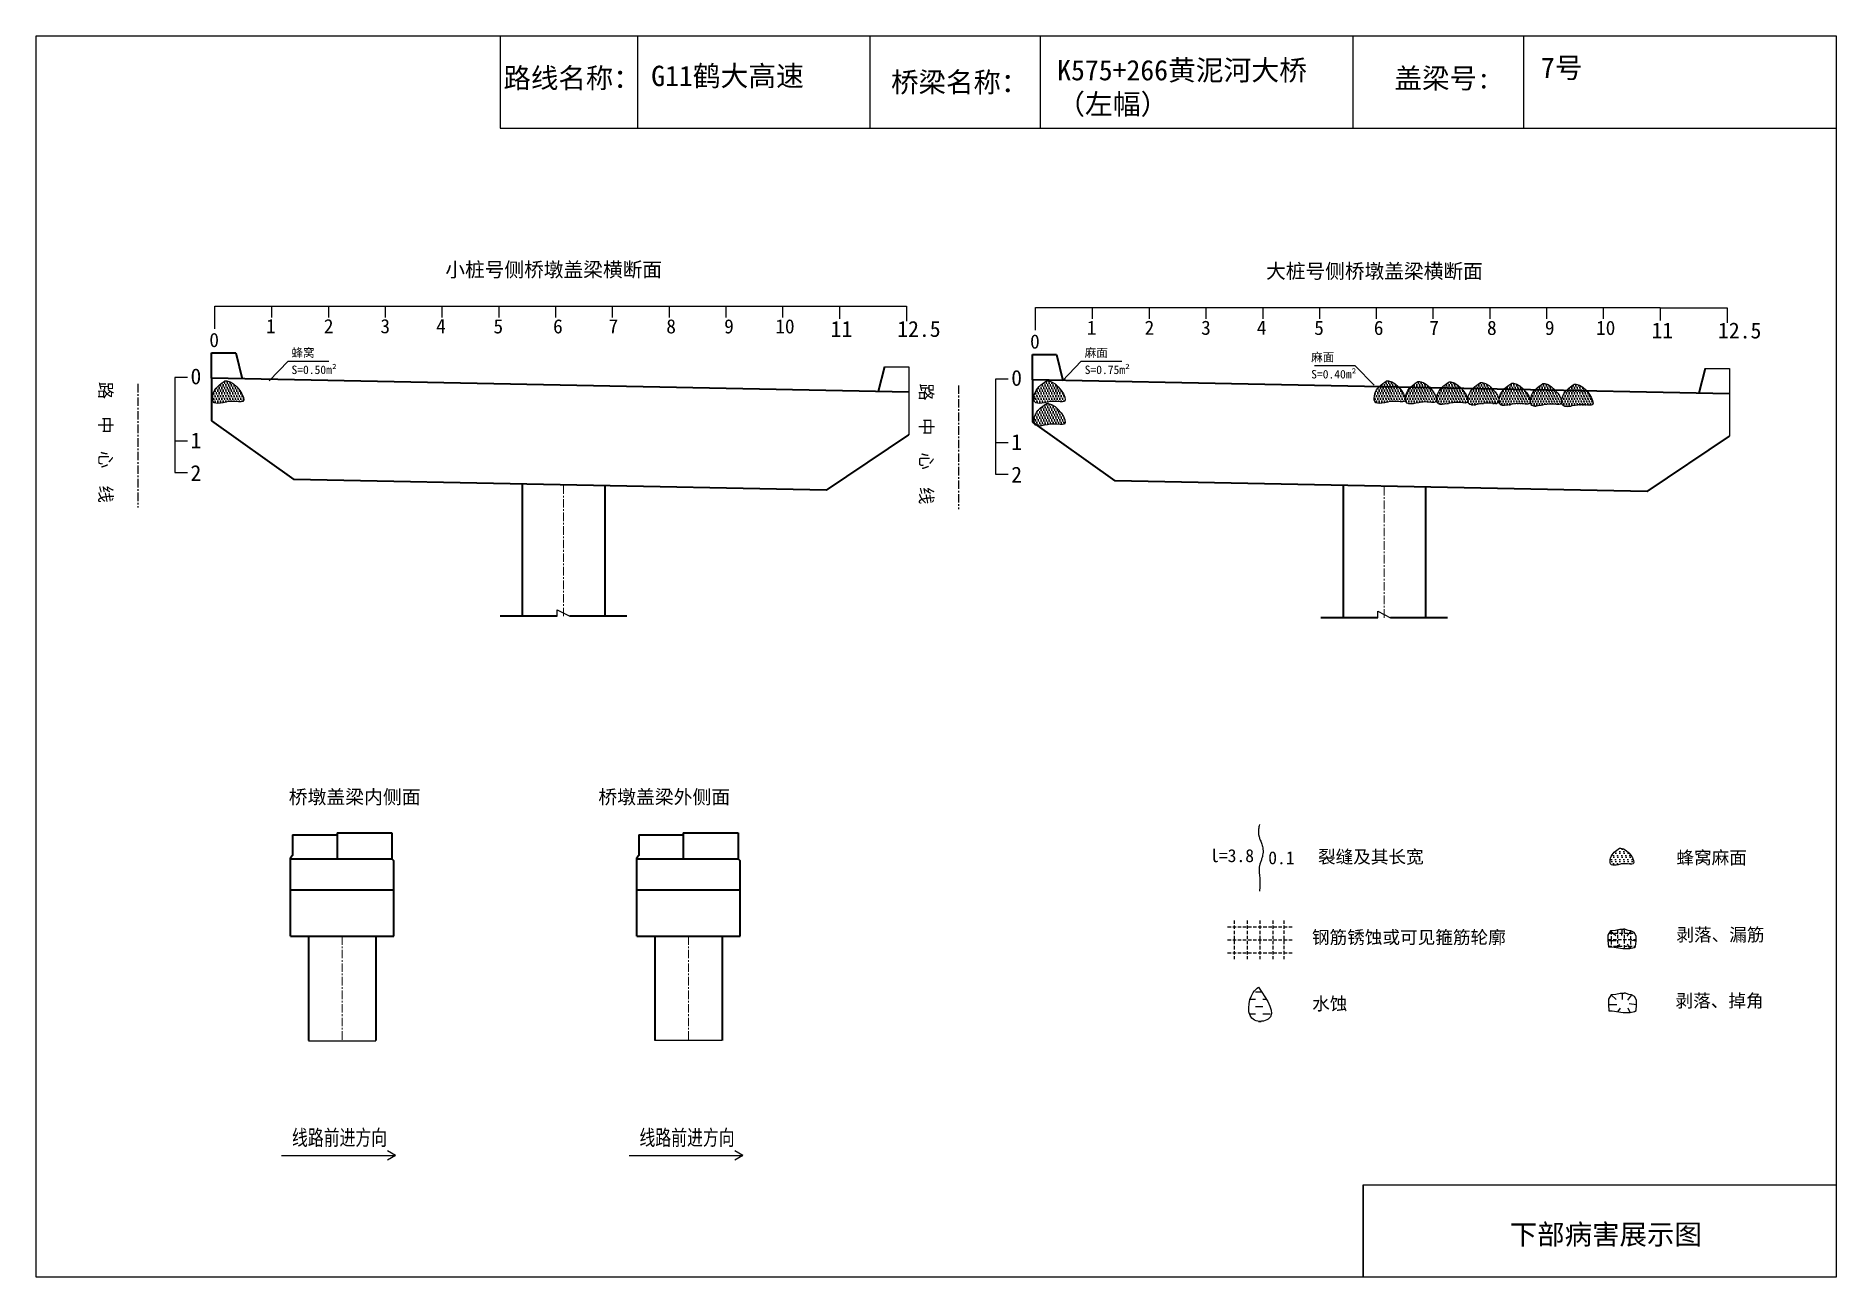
# Model space of a CAD drawing. Header units: millimetres. Extents: x 0 to 530, y 0 to 366.
import ezdxf
from ezdxf.enums import TextEntityAlignment as Align

# ---------------------------------------------------------------- set-up
doc = ezdxf.new("R2010")
doc.units = ezdxf.units.MM
for name, pattern in [('CENTER', [2, 1.25, -0.25, 0.25, -0.25]), ('DASHED', [0.75, 0.5, -0.25]), ('EBG_CENTER', [1.1, 0.8, -0.15, 0, -0.15])]:
    doc.linetypes.add(name, pattern=pattern)
doc.layers.add('Center', color=3, linetype='EBG_CENTER', lineweight=18)
doc.layers.add('中粗实线', color=4, linetype='Continuous', lineweight=35)
for name, color, linetype in [('加固措施', 7, 'Continuous'), ('图层1', 7, 'Continuous'), ('文字', 1, 'Continuous'), ('病害', 5, 'Continuous')]:
    doc.layers.add(name, color=color, linetype=linetype)
doc.styles.add('HAN', font='', dxfattribs={"width": 0.75})
doc.styles.get("Standard").update_dxf_attribs({"font": 'simsun.ttc', "height": 4.25})
doc.styles.add('汉字', font='')
doc.styles.get('HAN').set_extended_font_data('SimSun')
doc.styles.get('汉字').set_extended_font_data('SimSun')
pattern_1 = [(0, (-3019.80915, -229.5924), (0.396875, 0.79375), [0, -0.79375])]
pattern_2 = [(0, (-5094.3226, -525.2974), (0.396875, 0.79375), [0, -0.79375])]

# ---------------------------------------------------------------- blocks, each defined once
blk = doc.blocks.new('88888')
for p, q in [((1245.415, -3599.279), (1245.261, -3599.19)), ((1243.215, -3599.279), (1245.415, -3599.279)), ((1245.415, -3599.279), (1245.261, -3599.367))]:
    blk.add_line(p, q)
at = {"layer": '文字', "color": 0, "style": 'HAN', "width": 0.75}
blk.add_text('线路前进方向', height=0.3, dxfattribs=at).set_placement((1244.335, -3599.082), align=Align.CENTER)
blk = doc.blocks.new('adfsd')
at = {"lineweight": -2, "ltscale": 0.5}
for p, q in [((1140.897, -3083.694), (1140.936, -3083.729)), ((1140.983, -3083.682), (1140.981, -3083.729)), ((1141.053, -3083.694), (1141.022, -3083.735)), ((1140.876, -3083.768), (1140.94, -3083.769)), ((1140.948, -3083.824), (1140.969, -3083.796)), ((1141.045, -3083.83), (1141.028, -3083.796)), ((1141.094, -3083.772), (1141.036, -3083.763))]:
    blk.add_line(p, q, dxfattribs=at)
blk.add_lwpolyline([(1141, -3083.682), (1140.967, -3083.682), (1140.934, -3083.69), (1140.897, -3083.694), (1140.876, -3083.727), (1140.876, -3083.768), (1140.88, -3083.818), (1140.905, -3083.818), (1140.991, -3083.83), (1141.045, -3083.83), (1141.078, -3083.822), (1141.09, -3083.814), (1141.094, -3083.772), (1141.094, -3083.735), (1141.078, -3083.707), (1141.053, -3083.694), (1141.033, -3083.69), (1141, -3083.678)], dxfattribs=at)

msp = doc.modelspace()

# ---------------------------------------------------------------- hatches: boundary and pattern name
at = {"layer": '加固措施', "lineweight": -2}
h = msp.add_hatch(dxfattribs=at)
h.set_pattern_fill('DOTS')
h.set_pattern_definition(pattern_1)
edge = h.paths.add_edge_path()
edge.add_spline(control_points=[(55.66, 263.99), (54.17, 262.97), (52.06, 261.52), (51.82, 256.14), (56.82, 258.61), (63.61, 256.68), (58.55, 264.11), (55.83, 264), (55.66, 263.99)], knot_values=[0, 0, 0, 0, 5.205471, 7.397577, 12.944796, 16.169923, 23.88441, 24.400432, 24.400432, 24.400432, 24.400432], degree=3, periodic=0)
h = msp.add_hatch(dxfattribs=at)
h.set_pattern_fill('DOTS')
h.set_pattern_definition(pattern_1)
edge = h.paths.add_edge_path()
edge.add_spline(control_points=[(55.66, 263.99), (54.17, 262.97), (52.06, 261.52), (51.82, 256.14), (56.82, 258.61), (63.61, 256.68), (58.55, 264.11), (55.83, 264), (55.66, 263.99)], knot_values=[0, 0, 0, 0, 5.205471, 7.397577, 12.944796, 16.169923, 23.88441, 24.400432, 24.400432, 24.400432, 24.400432], degree=3, periodic=0)
h = msp.add_hatch(dxfattribs=at)
h.set_pattern_fill('DOTS')
h.set_pattern_definition(pattern_1)
edge = h.paths.add_edge_path()
edge.add_spline(control_points=[(297.66, 263.99), (296.17, 262.97), (294.06, 261.52), (293.82, 256.14), (298.82, 258.61), (305.61, 256.68), (300.55, 264.11), (297.83, 264), (297.66, 263.99)], knot_values=[0, 0, 0, 0, 5.205471, 7.397577, 12.944796, 16.169923, 23.88441, 24.400432, 24.400432, 24.400432, 24.400432], degree=3, periodic=0)
h = msp.add_hatch(dxfattribs=at)
h.set_pattern_fill('DOTS')
h.set_pattern_definition(pattern_1)
edge = h.paths.add_edge_path()
edge.add_spline(control_points=[(297.66, 263.99), (296.17, 262.97), (294.06, 261.52), (293.82, 256.14), (298.82, 258.61), (305.61, 256.68), (300.55, 264.11), (297.83, 264), (297.66, 263.99)], knot_values=[0, 0, 0, 0, 5.205471, 7.397577, 12.944796, 16.169923, 23.88441, 24.400432, 24.400432, 24.400432, 24.400432], degree=3, periodic=0)
h = msp.add_hatch(dxfattribs=at)
h.set_pattern_fill('DOTS')
h.set_pattern_definition(pattern_1)
edge = h.paths.add_edge_path()
edge.add_spline(control_points=[(397.86, 263.99), (396.37, 262.97), (394.26, 261.52), (394.02, 256.14), (399.02, 258.61), (405.81, 256.68), (400.75, 264.11), (398.03, 264), (397.86, 263.99)], knot_values=[0, 0, 0, 0, 5.205471, 7.397577, 12.944796, 16.169923, 23.88441, 24.400432, 24.400432, 24.400432, 24.400432], degree=3, periodic=0)
h = msp.add_hatch(dxfattribs=at)
h.set_pattern_fill('DOTS')
h.set_pattern_definition(pattern_1)
edge = h.paths.add_edge_path()
edge.add_spline(control_points=[(397.86, 263.99), (396.37, 262.97), (394.26, 261.52), (394.02, 256.14), (399.02, 258.61), (405.81, 256.68), (400.75, 264.11), (398.03, 264), (397.86, 263.99)], knot_values=[0, 0, 0, 0, 5.205471, 7.397577, 12.944796, 16.169923, 23.88441, 24.400432, 24.400432, 24.400432, 24.400432], degree=3, periodic=0)
h = msp.add_hatch(dxfattribs=at)
h.set_pattern_fill('DOTS')
h.set_pattern_definition(pattern_1)
edge = h.paths.add_edge_path()
edge.add_spline(control_points=[(407.07, 263.83), (405.58, 262.81), (403.47, 261.36), (403.23, 255.98), (408.23, 258.45), (415.02, 256.51), (409.96, 263.95), (407.24, 263.84), (407.07, 263.83)], knot_values=[0, 0, 0, 0, 5.205471, 7.397577, 12.944796, 16.169923, 23.88441, 24.400432, 24.400432, 24.400432, 24.400432], degree=3, periodic=0)
h = msp.add_hatch(dxfattribs=at)
h.set_pattern_fill('DOTS')
h.set_pattern_definition(pattern_1)
edge = h.paths.add_edge_path()
edge.add_spline(control_points=[(407.07, 263.83), (405.58, 262.81), (403.47, 261.36), (403.23, 255.98), (408.23, 258.45), (415.02, 256.51), (409.96, 263.95), (407.24, 263.84), (407.07, 263.83)], knot_values=[0, 0, 0, 0, 5.205471, 7.397577, 12.944796, 16.169923, 23.88441, 24.400432, 24.400432, 24.400432, 24.400432], degree=3, periodic=0)
h = msp.add_hatch(dxfattribs=at)
h.set_pattern_fill('DOTS')
h.set_pattern_definition(pattern_1)
edge = h.paths.add_edge_path()
edge.add_spline(control_points=[(416.28, 263.67), (414.79, 262.65), (412.68, 261.2), (412.44, 255.82), (417.44, 258.29), (424.23, 256.35), (419.17, 263.79), (416.45, 263.68), (416.28, 263.67)], knot_values=[0, 0, 0, 0, 5.205471, 7.397577, 12.944796, 16.169923, 23.88441, 24.400432, 24.400432, 24.400432, 24.400432], degree=3, periodic=0)
h = msp.add_hatch(dxfattribs=at)
h.set_pattern_fill('DOTS')
h.set_pattern_definition(pattern_1)
edge = h.paths.add_edge_path()
edge.add_spline(control_points=[(416.28, 263.67), (414.79, 262.65), (412.68, 261.2), (412.44, 255.82), (417.44, 258.29), (424.23, 256.35), (419.17, 263.79), (416.45, 263.68), (416.28, 263.67)], knot_values=[0, 0, 0, 0, 5.205471, 7.397577, 12.944796, 16.169923, 23.88441, 24.400432, 24.400432, 24.400432, 24.400432], degree=3, periodic=0)
h = msp.add_hatch(dxfattribs=at)
h.set_pattern_fill('DOTS')
h.set_pattern_definition(pattern_1)
edge = h.paths.add_edge_path()
edge.add_spline(control_points=[(425.49, 263.51), (424, 262.49), (421.89, 261.04), (421.65, 255.66), (426.65, 258.13), (433.44, 256.19), (428.38, 263.63), (425.66, 263.52), (425.49, 263.51)], knot_values=[0, 0, 0, 0, 5.205471, 7.397577, 12.944796, 16.169923, 23.88441, 24.400432, 24.400432, 24.400432, 24.400432], degree=3, periodic=0)
h = msp.add_hatch(dxfattribs=at)
h.set_pattern_fill('DOTS')
h.set_pattern_definition(pattern_1)
edge = h.paths.add_edge_path()
edge.add_spline(control_points=[(425.49, 263.51), (424, 262.49), (421.89, 261.04), (421.65, 255.66), (426.65, 258.13), (433.44, 256.19), (428.38, 263.63), (425.66, 263.52), (425.49, 263.51)], knot_values=[0, 0, 0, 0, 5.205471, 7.397577, 12.944796, 16.169923, 23.88441, 24.400432, 24.400432, 24.400432, 24.400432], degree=3, periodic=0)
h = msp.add_hatch(dxfattribs=at)
h.set_pattern_fill('DOTS')
h.set_pattern_definition(pattern_1)
edge = h.paths.add_edge_path()
edge.add_spline(control_points=[(434.7, 263.35), (433.21, 262.33), (431.1, 260.87), (430.86, 255.5), (435.86, 257.97), (442.65, 256.03), (437.59, 263.47), (434.87, 263.36), (434.7, 263.35)], knot_values=[0, 0, 0, 0, 5.205471, 7.397577, 12.944796, 16.169923, 23.88441, 24.400432, 24.400432, 24.400432, 24.400432], degree=3, periodic=0)
h = msp.add_hatch(dxfattribs=at)
h.set_pattern_fill('DOTS')
h.set_pattern_definition(pattern_1)
edge = h.paths.add_edge_path()
edge.add_spline(control_points=[(434.7, 263.35), (433.21, 262.33), (431.1, 260.87), (430.86, 255.5), (435.86, 257.97), (442.65, 256.03), (437.59, 263.47), (434.87, 263.36), (434.7, 263.35)], knot_values=[0, 0, 0, 0, 5.205471, 7.397577, 12.944796, 16.169923, 23.88441, 24.400432, 24.400432, 24.400432, 24.400432], degree=3, periodic=0)
h = msp.add_hatch(dxfattribs=at)
h.set_pattern_fill('DOTS')
h.set_pattern_definition(pattern_1)
edge = h.paths.add_edge_path()
edge.add_spline(control_points=[(443.91, 263.19), (442.42, 262.17), (440.31, 260.71), (440.07, 255.34), (445.07, 257.81), (451.86, 255.87), (446.81, 263.31), (444.08, 263.2), (443.91, 263.19)], knot_values=[0, 0, 0, 0, 5.205471, 7.397577, 12.944796, 16.169923, 23.88441, 24.400432, 24.400432, 24.400432, 24.400432], degree=3, periodic=0)
h = msp.add_hatch(dxfattribs=at)
h.set_pattern_fill('DOTS')
h.set_pattern_definition(pattern_1)
edge = h.paths.add_edge_path()
edge.add_spline(control_points=[(443.91, 263.19), (442.42, 262.17), (440.31, 260.71), (440.07, 255.34), (445.07, 257.81), (451.86, 255.87), (446.81, 263.31), (444.08, 263.2), (443.91, 263.19)], knot_values=[0, 0, 0, 0, 5.205471, 7.397577, 12.944796, 16.169923, 23.88441, 24.400432, 24.400432, 24.400432, 24.400432], degree=3, periodic=0)
h = msp.add_hatch(dxfattribs=at)
h.set_pattern_fill('DOTS')
h.set_pattern_definition(pattern_1)
edge = h.paths.add_edge_path()
edge.add_spline(control_points=[(453.12, 263.03), (451.63, 262.01), (449.52, 260.55), (449.28, 255.17), (454.28, 257.65), (461.07, 255.71), (456.02, 263.15), (453.29, 263.03), (453.12, 263.03)], knot_values=[0, 0, 0, 0, 5.205471, 7.397577, 12.944796, 16.169923, 23.88441, 24.400432, 24.400432, 24.400432, 24.400432], degree=3, periodic=0)
h = msp.add_hatch(dxfattribs=at)
h.set_pattern_fill('DOTS')
h.set_pattern_definition(pattern_1)
edge = h.paths.add_edge_path()
edge.add_spline(control_points=[(453.12, 263.03), (451.63, 262.01), (449.52, 260.55), (449.28, 255.17), (454.28, 257.65), (461.07, 255.71), (456.02, 263.15), (453.29, 263.03), (453.12, 263.03)], knot_values=[0, 0, 0, 0, 5.205471, 7.397577, 12.944796, 16.169923, 23.88441, 24.400432, 24.400432, 24.400432, 24.400432], degree=3, periodic=0)
h = msp.add_hatch(dxfattribs=at)
h.set_pattern_fill('DOTS')
h.set_pattern_definition(pattern_1)
edge = h.paths.add_edge_path()
edge.add_spline(control_points=[(297.66, 257.34), (296.17, 256.31), (294.06, 254.86), (293.82, 249.48), (298.82, 251.95), (305.61, 250.02), (300.55, 257.46), (297.83, 257.34), (297.66, 257.34)], knot_values=[0, 0, 0, 0, 5.205471, 7.397577, 12.944796, 16.169923, 23.88441, 24.400432, 24.400432, 24.400432, 24.400432], degree=3, periodic=0)
h = msp.add_hatch(dxfattribs=at)
h.set_pattern_fill('DOTS')
h.set_pattern_definition(pattern_1)
edge = h.paths.add_edge_path()
edge.add_spline(control_points=[(297.66, 257.34), (296.17, 256.31), (294.06, 254.86), (293.82, 249.48), (298.82, 251.95), (305.61, 250.02), (300.55, 257.46), (297.83, 257.34), (297.66, 257.34)], knot_values=[0, 0, 0, 0, 5.205471, 7.397577, 12.944796, 16.169923, 23.88441, 24.400432, 24.400432, 24.400432, 24.400432], degree=3, periodic=0)
h = msp.add_hatch(dxfattribs=at)
h.set_pattern_fill('DOTS', scale=0.761211)
h.set_pattern_definition([(0, (-4133.865, -228.021), (0.60421105, 1.2084221), [0, -1.2084221])])
edge = h.paths.add_edge_path()
edge.add_spline(control_points=[(466.5, 126.36), (465.37, 125.58), (463.76, 124.47), (463.58, 120.38), (467.38, 122.26), (472.55, 120.79), (468.71, 126.45), (466.63, 126.36), (466.5, 126.36)], knot_values=[0, 0, 0, 0, 5.205471, 7.397577, 12.944796, 16.169923, 23.88441, 24.400432, 24.400432, 24.400432, 24.400432], degree=3, periodic=0)
h = msp.add_hatch(dxfattribs=at)
h.set_pattern_fill('DASH', color=256, scale=0.68509)
h.set_pattern_definition([(0, (-3780.0898, -192.23), (2.1751598, 2.1751598), [2.1751598, -2.1751598])])
edge = h.paths.add_edge_path()
edge.add_spline(control_points=[(360.1, 85.42), (359.56, 84.94), (357.02, 82.69), (356.34, 74.5), (366.54, 75.95), (362.77, 81.5), (360.1, 85.42)], knot_values=[0, 0, 0, 0, 3.237042, 15.187225, 21.182779, 35.601669, 35.601669, 35.601669, 35.601669], degree=3, periodic=0)
at = {"layer": '病害', "lineweight": -2}
h = msp.add_hatch(dxfattribs=at)
h.set_pattern_fill('DOTS', color=4, style=0)
h.set_pattern_definition(pattern_2)
edge = h.paths.add_edge_path()
edge.add_spline(control_points=[(55.66, 263.99), (54.17, 262.97), (52.06, 261.52), (51.82, 256.14), (56.82, 258.61), (63.61, 256.68), (58.55, 264.11), (55.83, 264), (55.66, 263.99)], knot_values=[0, 0, 0, 0, 1.041094, 1.479515, 2.588959, 3.233985, 4.776882, 4.880086, 4.880086, 4.880086, 4.880086], degree=3, periodic=0)
h = msp.add_hatch(dxfattribs=at)
h.set_pattern_fill('DOTS', color=4, style=0)
h.set_pattern_definition(pattern_2)
edge = h.paths.add_edge_path()
edge.add_spline(control_points=[(55.66, 263.99), (54.17, 262.97), (52.06, 261.52), (51.82, 256.14), (56.82, 258.61), (63.61, 256.68), (58.55, 264.11), (55.83, 264), (55.66, 263.99)], knot_values=[0, 0, 0, 0, 1.041094, 1.479515, 2.588959, 3.233985, 4.776882, 4.880086, 4.880086, 4.880086, 4.880086], degree=3, periodic=0)
h = msp.add_hatch(dxfattribs=at)
h.set_pattern_fill('DOTS', color=4, style=0)
h.set_pattern_definition(pattern_2)
edge = h.paths.add_edge_path()
edge.add_spline(control_points=[(297.66, 263.99), (296.17, 262.97), (294.06, 261.52), (293.82, 256.14), (298.82, 258.61), (305.61, 256.68), (300.55, 264.11), (297.83, 264), (297.66, 263.99)], knot_values=[0, 0, 0, 0, 1.041094, 1.479515, 2.588959, 3.233985, 4.776882, 4.880086, 4.880086, 4.880086, 4.880086], degree=3, periodic=0)
h = msp.add_hatch(dxfattribs=at)
h.set_pattern_fill('DOTS', color=4, style=0)
h.set_pattern_definition(pattern_2)
edge = h.paths.add_edge_path()
edge.add_spline(control_points=[(297.66, 263.99), (296.17, 262.97), (294.06, 261.52), (293.82, 256.14), (298.82, 258.61), (305.61, 256.68), (300.55, 264.11), (297.83, 264), (297.66, 263.99)], knot_values=[0, 0, 0, 0, 1.041094, 1.479515, 2.588959, 3.233985, 4.776882, 4.880086, 4.880086, 4.880086, 4.880086], degree=3, periodic=0)
h = msp.add_hatch(dxfattribs=at)
h.set_pattern_fill('DOTS', color=4, style=0)
h.set_pattern_definition(pattern_2)
edge = h.paths.add_edge_path()
edge.add_spline(control_points=[(397.86, 263.99), (396.37, 262.97), (394.26, 261.52), (394.02, 256.14), (399.02, 258.61), (405.81, 256.68), (400.75, 264.11), (398.03, 264), (397.86, 263.99)], knot_values=[0, 0, 0, 0, 1.041094, 1.479515, 2.588959, 3.233985, 4.776882, 4.880086, 4.880086, 4.880086, 4.880086], degree=3, periodic=0)
h = msp.add_hatch(dxfattribs=at)
h.set_pattern_fill('DOTS', color=4, style=0)
h.set_pattern_definition(pattern_2)
edge = h.paths.add_edge_path()
edge.add_spline(control_points=[(397.86, 263.99), (396.37, 262.97), (394.26, 261.52), (394.02, 256.14), (399.02, 258.61), (405.81, 256.68), (400.75, 264.11), (398.03, 264), (397.86, 263.99)], knot_values=[0, 0, 0, 0, 1.041094, 1.479515, 2.588959, 3.233985, 4.776882, 4.880086, 4.880086, 4.880086, 4.880086], degree=3, periodic=0)
h = msp.add_hatch(dxfattribs=at)
h.set_pattern_fill('DOTS', color=4, style=0)
h.set_pattern_definition(pattern_2)
edge = h.paths.add_edge_path()
edge.add_spline(control_points=[(407.07, 263.83), (405.58, 262.81), (403.47, 261.36), (403.23, 255.98), (408.23, 258.45), (415.02, 256.51), (409.96, 263.95), (407.24, 263.84), (407.07, 263.83)], knot_values=[0, 0, 0, 0, 1.041094, 1.479515, 2.588959, 3.233985, 4.776882, 4.880086, 4.880086, 4.880086, 4.880086], degree=3, periodic=0)
h = msp.add_hatch(dxfattribs=at)
h.set_pattern_fill('DOTS', color=4, style=0)
h.set_pattern_definition(pattern_2)
edge = h.paths.add_edge_path()
edge.add_spline(control_points=[(407.07, 263.83), (405.58, 262.81), (403.47, 261.36), (403.23, 255.98), (408.23, 258.45), (415.02, 256.51), (409.96, 263.95), (407.24, 263.84), (407.07, 263.83)], knot_values=[0, 0, 0, 0, 1.041094, 1.479515, 2.588959, 3.233985, 4.776882, 4.880086, 4.880086, 4.880086, 4.880086], degree=3, periodic=0)
h = msp.add_hatch(dxfattribs=at)
h.set_pattern_fill('DOTS', color=4, style=0)
h.set_pattern_definition(pattern_2)
edge = h.paths.add_edge_path()
edge.add_spline(control_points=[(416.28, 263.67), (414.79, 262.65), (412.68, 261.2), (412.44, 255.82), (417.44, 258.29), (424.23, 256.35), (419.17, 263.79), (416.45, 263.68), (416.28, 263.67)], knot_values=[0, 0, 0, 0, 1.041094, 1.479515, 2.588959, 3.233985, 4.776882, 4.880086, 4.880086, 4.880086, 4.880086], degree=3, periodic=0)
h = msp.add_hatch(dxfattribs=at)
h.set_pattern_fill('DOTS', color=4, style=0)
h.set_pattern_definition(pattern_2)
edge = h.paths.add_edge_path()
edge.add_spline(control_points=[(416.28, 263.67), (414.79, 262.65), (412.68, 261.2), (412.44, 255.82), (417.44, 258.29), (424.23, 256.35), (419.17, 263.79), (416.45, 263.68), (416.28, 263.67)], knot_values=[0, 0, 0, 0, 1.041094, 1.479515, 2.588959, 3.233985, 4.776882, 4.880086, 4.880086, 4.880086, 4.880086], degree=3, periodic=0)
h = msp.add_hatch(dxfattribs=at)
h.set_pattern_fill('DOTS', color=4, style=0)
h.set_pattern_definition(pattern_2)
edge = h.paths.add_edge_path()
edge.add_spline(control_points=[(425.49, 263.51), (424, 262.49), (421.89, 261.04), (421.65, 255.66), (426.65, 258.13), (433.44, 256.19), (428.38, 263.63), (425.66, 263.52), (425.49, 263.51)], knot_values=[0, 0, 0, 0, 1.041094, 1.479515, 2.588959, 3.233985, 4.776882, 4.880086, 4.880086, 4.880086, 4.880086], degree=3, periodic=0)
h = msp.add_hatch(dxfattribs=at)
h.set_pattern_fill('DOTS', color=4, style=0)
h.set_pattern_definition(pattern_2)
edge = h.paths.add_edge_path()
edge.add_spline(control_points=[(425.49, 263.51), (424, 262.49), (421.89, 261.04), (421.65, 255.66), (426.65, 258.13), (433.44, 256.19), (428.38, 263.63), (425.66, 263.52), (425.49, 263.51)], knot_values=[0, 0, 0, 0, 1.041094, 1.479515, 2.588959, 3.233985, 4.776882, 4.880086, 4.880086, 4.880086, 4.880086], degree=3, periodic=0)
h = msp.add_hatch(dxfattribs=at)
h.set_pattern_fill('DOTS', color=4, style=0)
h.set_pattern_definition(pattern_2)
edge = h.paths.add_edge_path()
edge.add_spline(control_points=[(434.7, 263.35), (433.21, 262.33), (431.1, 260.87), (430.86, 255.5), (435.86, 257.97), (442.65, 256.03), (437.59, 263.47), (434.87, 263.36), (434.7, 263.35)], knot_values=[0, 0, 0, 0, 1.041094, 1.479515, 2.588959, 3.233985, 4.776882, 4.880086, 4.880086, 4.880086, 4.880086], degree=3, periodic=0)
h = msp.add_hatch(dxfattribs=at)
h.set_pattern_fill('DOTS', color=4, style=0)
h.set_pattern_definition(pattern_2)
edge = h.paths.add_edge_path()
edge.add_spline(control_points=[(434.7, 263.35), (433.21, 262.33), (431.1, 260.87), (430.86, 255.5), (435.86, 257.97), (442.65, 256.03), (437.59, 263.47), (434.87, 263.36), (434.7, 263.35)], knot_values=[0, 0, 0, 0, 1.041094, 1.479515, 2.588959, 3.233985, 4.776882, 4.880086, 4.880086, 4.880086, 4.880086], degree=3, periodic=0)
h = msp.add_hatch(dxfattribs=at)
h.set_pattern_fill('DOTS', color=4, style=0)
h.set_pattern_definition(pattern_2)
edge = h.paths.add_edge_path()
edge.add_spline(control_points=[(443.91, 263.19), (442.42, 262.17), (440.31, 260.71), (440.07, 255.34), (445.07, 257.81), (451.86, 255.87), (446.81, 263.31), (444.08, 263.2), (443.91, 263.19)], knot_values=[0, 0, 0, 0, 1.041094, 1.479515, 2.588959, 3.233985, 4.776882, 4.880086, 4.880086, 4.880086, 4.880086], degree=3, periodic=0)
h = msp.add_hatch(dxfattribs=at)
h.set_pattern_fill('DOTS', color=4, style=0)
h.set_pattern_definition(pattern_2)
edge = h.paths.add_edge_path()
edge.add_spline(control_points=[(443.91, 263.19), (442.42, 262.17), (440.31, 260.71), (440.07, 255.34), (445.07, 257.81), (451.86, 255.87), (446.81, 263.31), (444.08, 263.2), (443.91, 263.19)], knot_values=[0, 0, 0, 0, 1.041094, 1.479515, 2.588959, 3.233985, 4.776882, 4.880086, 4.880086, 4.880086, 4.880086], degree=3, periodic=0)
h = msp.add_hatch(dxfattribs=at)
h.set_pattern_fill('DOTS', color=4, style=0)
h.set_pattern_definition(pattern_2)
edge = h.paths.add_edge_path()
edge.add_spline(control_points=[(453.12, 263.03), (451.63, 262.01), (449.52, 260.55), (449.28, 255.17), (454.28, 257.65), (461.07, 255.71), (456.02, 263.15), (453.29, 263.03), (453.12, 263.03)], knot_values=[0, 0, 0, 0, 1.041094, 1.479515, 2.588959, 3.233985, 4.776882, 4.880086, 4.880086, 4.880086, 4.880086], degree=3, periodic=0)
h = msp.add_hatch(dxfattribs=at)
h.set_pattern_fill('DOTS', color=4, style=0)
h.set_pattern_definition(pattern_2)
edge = h.paths.add_edge_path()
edge.add_spline(control_points=[(453.12, 263.03), (451.63, 262.01), (449.52, 260.55), (449.28, 255.17), (454.28, 257.65), (461.07, 255.71), (456.02, 263.15), (453.29, 263.03), (453.12, 263.03)], knot_values=[0, 0, 0, 0, 1.041094, 1.479515, 2.588959, 3.233985, 4.776882, 4.880086, 4.880086, 4.880086, 4.880086], degree=3, periodic=0)
h = msp.add_hatch(dxfattribs=at)
h.set_pattern_fill('DOTS', color=4, style=0)
h.set_pattern_definition(pattern_2)
edge = h.paths.add_edge_path()
edge.add_spline(control_points=[(297.66, 257.34), (296.17, 256.31), (294.06, 254.86), (293.82, 249.48), (298.82, 251.95), (305.61, 250.02), (300.55, 257.46), (297.83, 257.34), (297.66, 257.34)], knot_values=[0, 0, 0, 0, 1.041094, 1.479515, 2.588959, 3.233985, 4.776882, 4.880086, 4.880086, 4.880086, 4.880086], degree=3, periodic=0)
h = msp.add_hatch(dxfattribs=at)
h.set_pattern_fill('DOTS', color=4, style=0)
h.set_pattern_definition(pattern_2)
edge = h.paths.add_edge_path()
edge.add_spline(control_points=[(297.66, 257.34), (296.17, 256.31), (294.06, 254.86), (293.82, 249.48), (298.82, 251.95), (305.61, 250.02), (300.55, 257.46), (297.83, 257.34), (297.66, 257.34)], knot_values=[0, 0, 0, 0, 1.041094, 1.479515, 2.588959, 3.233985, 4.776882, 4.880086, 4.880086, 4.880086, 4.880086], degree=3, periodic=0)
h = msp.add_hatch(dxfattribs=at)
h.set_pattern_fill('DOTS', color=4, scale=0.761211, style=0)
h.set_pattern_definition([(0, (-7292.149, -678.2086), (0.60421105, 1.2084221), [0, -1.2084221])])
edge = h.paths.add_edge_path()
edge.add_spline(control_points=[(466.5, 126.36), (465.37, 125.58), (463.76, 124.47), (463.58, 120.38), (467.38, 122.26), (472.55, 120.79), (468.71, 126.45), (466.63, 126.36), (466.5, 126.36)], knot_values=[0, 0, 0, 0, 1.041094, 1.479515, 2.588959, 3.233985, 4.776882, 4.880086, 4.880086, 4.880086, 4.880086], degree=3, periodic=0)

# ---------------------------------------------------------------- linework, layer by layer
at = {"color": 0, "linetype": 'ByBlock'}
for p, q in [((0, 365.59), (530.24, 365.59)), ((0, 0), (0, 365.59)), ((136.78, 365.59), (136.78, 338.41)), ((245.6, 365.59), (245.6, 338.41)), ((387.92, 365.59), (387.92, 338.41)), ((438.18, 365.53), (438.18, 338.35)), ((530.24, 365.59), (530.24, 0)), ((136.78, 338.41), (530.24, 338.41)), ((390.91, 0), (390.91, 27.18)), ((390.91, 27.18), (530.24, 27.18)), ((530.24, 0), (0, 0))]:
    msp.add_line(p, q, dxfattribs=at)
at = {"color": 0}
for p, q in [((52.68, 279.33), (52.68, 286.02)), ((52.68, 286.02), (69.4, 286.02)), ((69.4, 286.02), (69.4, 282.68)), ((69.4, 286.02), (86.13, 286.02)), ((86.13, 286.02), (102.85, 286.02)), ((86.13, 286.02), (86.13, 282.68)), ((102.85, 286.02), (119.58, 286.02)), ((102.85, 286.02), (102.85, 282.68)), ((119.58, 286.02), (136.3, 286.02)), ((119.58, 286.02), (119.58, 282.68)), ((136.3, 286.02), (153.03, 286.02)), ((136.3, 286.02), (136.3, 282.68)), ((153.03, 286.02), (169.75, 286.02)), ((153.03, 286.02), (153.03, 282.68)), ((169.75, 286.02), (186.48, 286.02)), ((169.75, 286.02), (169.75, 282.68)), ((186.48, 286.02), (203.2, 286.02)), ((186.48, 286.02), (186.48, 282.68)), ((186.48, 286.02), (199.86, 286.02)), ((203.2, 286.02), (219.93, 286.02)), ((203.2, 286.02), (203.2, 282.68)), ((203.2, 286.02), (206.55, 286.02)), ((219.93, 286.02), (236.65, 286.02)), ((219.93, 286.02), (219.93, 282.68)), ((236.66, 285.98), (236.66, 282.23)), ((294.45, 278.88), (294.45, 285.57)), ((294.45, 285.57), (311.17, 285.57)), ((311.17, 285.57), (311.17, 282.23)), ((311.17, 285.57), (327.9, 285.57)), ((327.9, 285.57), (344.62, 285.57)), ((327.9, 285.57), (327.9, 282.23)), ((344.62, 285.57), (361.35, 285.57)), ((344.62, 285.57), (344.62, 282.23)), ((361.35, 285.57), (378.07, 285.57)), ((361.35, 285.57), (361.35, 282.23)), ((378.07, 285.57), (394.8, 285.57)), ((378.07, 285.57), (378.07, 282.23)), ((394.8, 285.57), (411.52, 285.57)), ((394.8, 285.57), (394.8, 282.23)), ((411.52, 285.57), (428.25, 285.57)), ((411.52, 285.57), (411.52, 282.23)), ((428.25, 285.57), (444.97, 285.57)), ((428.25, 285.57), (428.25, 282.23)), ((428.25, 285.57), (441.63, 285.57)), ((444.97, 285.57), (461.7, 285.57)), ((444.97, 285.57), (444.97, 282.23)), ((444.97, 285.57), (448.32, 285.57)), ((461.7, 285.57), (478.42, 285.57)), ((461.7, 285.57), (461.7, 282.23)), ((478.43, 285.53), (478.43, 281.78)), ((44.63, 264.98), (40.9, 264.98)), ((40.9, 264.98), (40.9, 236.97)), ((286.4, 264.53), (282.67, 264.53)), ((282.67, 264.53), (282.67, 236.52)), ((40.9, 246.31), (44.63, 246.31)), ((282.67, 245.86), (286.4, 245.86)), ((40.9, 236.97), (44.63, 236.97)), ((282.67, 236.52), (286.4, 236.52)), ((153.53, 194.68), (153.53, 196.55)), ((395.3, 194.23), (395.3, 196.1))]:
    msp.add_line(p, q, dxfattribs=at)
at = {"linetype": 'ByBlock'}
for p, q in [((236.66, 285.98), (256.44, 285.98)), ((256.44, 285.98), (256.44, 281.57)), ((478.43, 285.53), (498.21, 285.53)), ((498.21, 285.53), (498.21, 281.12)), ((249.97, 268.12), (257.12, 268.12)), ((257.12, 268.12), (257.12, 260.65)), ((491.74, 267.67), (498.89, 267.67)), ((498.89, 267.67), (498.89, 260.2)), ((257.12, 260.65), (257.12, 248.14)), ((498.89, 260.2), (498.89, 247.69)), ((153.53, 196.55), (157.26, 194.68)), ((395.3, 196.1), (399.03, 194.23))]:
    msp.add_line(p, q, dxfattribs=at)
at = {"color": 1, "linetype": 'CENTER', "ltscale": 2}
for p, q in [((29.99, 263.09), (29.99, 226.65)), ((271.76, 262.64), (271.76, 226.2))]:
    msp.add_line(p, q, dxfattribs=at)
at = {"color": 1, "linetype": 'DASHED', "ltscale": 2}
for p, q in [((351.03, 103.12), (370.06, 103.12)), ((352.93, 105.02), (352.93, 93.6)), ((356.74, 105.02), (356.74, 93.6)), ((360.55, 105.02), (360.55, 93.6)), ((364.35, 105.02), (364.35, 93.6)), ((367.61, 105.05), (367.61, 93.63)), ((463.45, 101.3), (470.83, 101.3)), ((463.98, 101.94), (463.98, 97.23)), ((465.89, 102.25), (465.89, 96.99)), ((467.79, 102.25), (467.79, 96.76)), ((469.69, 101.95), (469.69, 96.82)), ((351.03, 99.31), (370.06, 99.31)), ((351.03, 95.5), (370.06, 95.5)), ((463.06, 99.39), (471.36, 99.39)), ((463.2, 97.49), (471.21, 97.49))]:
    msp.add_line(p, q, dxfattribs=at)
for p, q in [((80.29, 69.58), (100.06, 69.58)), ((182.26, 69.76), (202.03, 69.76))]:
    msp.add_line(p, q)
at = {"color": 0, "linetype": 'ByBlock'}
msp.add_lwpolyline([(0, 365.59), (530.24, 365.59), (530.24, 0), (0, 0)], close=True, dxfattribs=at)
at = {"color": 7}
for points in [[(68.7, 264), (74.26, 269.75), (86.26, 269.75)], [(302.35, 264), (307.91, 269.75), (319.91, 269.75)], [(394.2, 262.7), (388.64, 268.45), (376.64, 268.45)]]:
    msp.add_lwpolyline(points, dxfattribs=at)
at = {"lineweight": -2}
for points, knots in [([(55.66, 263.99), (54.17, 262.97), (52.06, 261.52), (51.82, 256.14), (56.82, 258.61), (63.61, 256.68), (58.55, 264.11), (55.83, 264), (55.66, 263.99)], [0, 0, 0, 0, 2.602735, 3.698789, 6.472398, 8.084961, 11.942205, 12.200216, 12.200216, 12.200216, 12.200216]), ([(55.66, 263.99), (54.17, 262.97), (52.06, 261.52), (51.82, 256.14), (56.82, 258.61), (63.61, 256.68), (58.55, 264.11), (55.83, 264), (55.66, 263.99)], [0, 0, 0, 0, 2.602735, 3.698789, 6.472398, 8.084961, 11.942205, 12.200216, 12.200216, 12.200216, 12.200216]), ([(297.66, 263.99), (296.17, 262.97), (294.06, 261.52), (293.82, 256.14), (298.82, 258.61), (305.61, 256.68), (300.55, 264.11), (297.83, 264), (297.66, 263.99)], [0, 0, 0, 0, 2.602735, 3.698789, 6.472398, 8.084961, 11.942205, 12.200216, 12.200216, 12.200216, 12.200216]), ([(297.66, 263.99), (296.17, 262.97), (294.06, 261.52), (293.82, 256.14), (298.82, 258.61), (305.61, 256.68), (300.55, 264.11), (297.83, 264), (297.66, 263.99)], [0, 0, 0, 0, 2.602735, 3.698789, 6.472398, 8.084961, 11.942205, 12.200216, 12.200216, 12.200216, 12.200216]), ([(397.86, 263.99), (396.37, 262.97), (394.26, 261.52), (394.02, 256.14), (399.02, 258.61), (405.81, 256.68), (400.75, 264.11), (398.03, 264), (397.86, 263.99)], [0, 0, 0, 0, 2.602735, 3.698789, 6.472398, 8.084961, 11.942205, 12.200216, 12.200216, 12.200216, 12.200216]), ([(397.86, 263.99), (396.37, 262.97), (394.26, 261.52), (394.02, 256.14), (399.02, 258.61), (405.81, 256.68), (400.75, 264.11), (398.03, 264), (397.86, 263.99)], [0, 0, 0, 0, 2.602735, 3.698789, 6.472398, 8.084961, 11.942205, 12.200216, 12.200216, 12.200216, 12.200216]), ([(407.07, 263.83), (405.58, 262.81), (403.47, 261.36), (403.23, 255.98), (408.23, 258.45), (415.02, 256.51), (409.96, 263.95), (407.24, 263.84), (407.07, 263.83)], [0, 0, 0, 0, 2.602735, 3.698789, 6.472398, 8.084961, 11.942205, 12.200216, 12.200216, 12.200216, 12.200216]), ([(407.07, 263.83), (405.58, 262.81), (403.47, 261.36), (403.23, 255.98), (408.23, 258.45), (415.02, 256.51), (409.96, 263.95), (407.24, 263.84), (407.07, 263.83)], [0, 0, 0, 0, 2.602735, 3.698789, 6.472398, 8.084961, 11.942205, 12.200216, 12.200216, 12.200216, 12.200216]), ([(416.28, 263.67), (414.79, 262.65), (412.68, 261.2), (412.44, 255.82), (417.44, 258.29), (424.23, 256.35), (419.17, 263.79), (416.45, 263.68), (416.28, 263.67)], [0, 0, 0, 0, 2.602735, 3.698789, 6.472398, 8.084961, 11.942205, 12.200216, 12.200216, 12.200216, 12.200216]), ([(416.28, 263.67), (414.79, 262.65), (412.68, 261.2), (412.44, 255.82), (417.44, 258.29), (424.23, 256.35), (419.17, 263.79), (416.45, 263.68), (416.28, 263.67)], [0, 0, 0, 0, 2.602735, 3.698789, 6.472398, 8.084961, 11.942205, 12.200216, 12.200216, 12.200216, 12.200216]), ([(425.49, 263.51), (424, 262.49), (421.89, 261.04), (421.65, 255.66), (426.65, 258.13), (433.44, 256.19), (428.38, 263.63), (425.66, 263.52), (425.49, 263.51)], [0, 0, 0, 0, 2.602735, 3.698789, 6.472398, 8.084961, 11.942205, 12.200216, 12.200216, 12.200216, 12.200216]), ([(425.49, 263.51), (424, 262.49), (421.89, 261.04), (421.65, 255.66), (426.65, 258.13), (433.44, 256.19), (428.38, 263.63), (425.66, 263.52), (425.49, 263.51)], [0, 0, 0, 0, 2.602735, 3.698789, 6.472398, 8.084961, 11.942205, 12.200216, 12.200216, 12.200216, 12.200216]), ([(434.7, 263.35), (433.21, 262.33), (431.1, 260.87), (430.86, 255.5), (435.86, 257.97), (442.65, 256.03), (437.59, 263.47), (434.87, 263.36), (434.7, 263.35)], [0, 0, 0, 0, 2.602735, 3.698789, 6.472398, 8.084961, 11.942205, 12.200216, 12.200216, 12.200216, 12.200216]), ([(434.7, 263.35), (433.21, 262.33), (431.1, 260.87), (430.86, 255.5), (435.86, 257.97), (442.65, 256.03), (437.59, 263.47), (434.87, 263.36), (434.7, 263.35)], [0, 0, 0, 0, 2.602735, 3.698789, 6.472398, 8.084961, 11.942205, 12.200216, 12.200216, 12.200216, 12.200216]), ([(443.91, 263.19), (442.42, 262.17), (440.31, 260.71), (440.07, 255.34), (445.07, 257.81), (451.86, 255.87), (446.81, 263.31), (444.08, 263.2), (443.91, 263.19)], [0, 0, 0, 0, 2.602735, 3.698789, 6.472398, 8.084961, 11.942205, 12.200216, 12.200216, 12.200216, 12.200216]), ([(443.91, 263.19), (442.42, 262.17), (440.31, 260.71), (440.07, 255.34), (445.07, 257.81), (451.86, 255.87), (446.81, 263.31), (444.08, 263.2), (443.91, 263.19)], [0, 0, 0, 0, 2.602735, 3.698789, 6.472398, 8.084961, 11.942205, 12.200216, 12.200216, 12.200216, 12.200216]), ([(453.12, 263.03), (451.63, 262.01), (449.52, 260.55), (449.28, 255.17), (454.28, 257.65), (461.07, 255.71), (456.02, 263.15), (453.29, 263.03), (453.12, 263.03)], [0, 0, 0, 0, 2.602735, 3.698789, 6.472398, 8.084961, 11.942205, 12.200216, 12.200216, 12.200216, 12.200216]), ([(453.12, 263.03), (451.63, 262.01), (449.52, 260.55), (449.28, 255.17), (454.28, 257.65), (461.07, 255.71), (456.02, 263.15), (453.29, 263.03), (453.12, 263.03)], [0, 0, 0, 0, 2.602735, 3.698789, 6.472398, 8.084961, 11.942205, 12.200216, 12.200216, 12.200216, 12.200216]), ([(297.66, 257.34), (296.17, 256.31), (294.06, 254.86), (293.82, 249.48), (298.82, 251.95), (305.61, 250.02), (300.55, 257.46), (297.83, 257.34), (297.66, 257.34)], [0, 0, 0, 0, 2.602735, 3.698789, 6.472398, 8.084961, 11.942205, 12.200216, 12.200216, 12.200216, 12.200216]), ([(297.66, 257.34), (296.17, 256.31), (294.06, 254.86), (293.82, 249.48), (298.82, 251.95), (305.61, 250.02), (300.55, 257.46), (297.83, 257.34), (297.66, 257.34)], [0, 0, 0, 0, 2.602735, 3.698789, 6.472398, 8.084961, 11.942205, 12.200216, 12.200216, 12.200216, 12.200216]), ([(466.5, 126.36), (465.37, 125.58), (463.76, 124.47), (463.58, 120.38), (467.38, 122.26), (472.55, 120.79), (468.71, 126.45), (466.63, 126.36), (466.5, 126.36)], [0, 0, 0, 0, 3.962461, 5.631115, 9.853718, 12.30872, 18.18107, 18.573871, 18.573871, 18.573871, 18.573871])]:
    msp.add_open_spline(points, degree=3, knots=knots, dxfattribs=at)
at = {"layer": 'Center', "color": 1, "linetype": 'CENTER', "ltscale": 2}
for p, q in [((155.39, 233.17), (155.39, 194.68)), ((397.17, 232.72), (397.17, 194.23)), ((90.2, 100.38), (90.2, 69.7)), ((192.2, 100.38), (192.2, 69.7))]:
    msp.add_line(p, q, dxfattribs=at)
at = {"layer": '中粗实线', "color": 0}
for p, q in [((51.73, 264.76), (51.73, 272.23)), ((51.73, 272.23), (58.88, 272.23)), ((58.88, 272.23), (60.75, 264.58)), ((293.5, 264.31), (293.5, 271.78)), ((293.5, 271.78), (300.65, 271.78)), ((300.65, 271.78), (302.52, 264.13)), ((249.97, 268.12), (248.1, 260.83)), ((491.74, 267.67), (489.87, 260.38)), ((51.73, 264.76), (51.73, 252.25)), ((257.12, 260.65), (51.73, 264.76)), ((293.5, 264.31), (293.5, 251.8)), ((498.89, 260.2), (293.5, 264.31)), ((51.73, 252.25), (76, 234.96)), ((293.5, 251.8), (317.77, 234.51)), ((232.85, 231.83), (257.12, 248.14)), ((474.62, 231.37), (498.89, 247.69)), ((232.85, 231.83), (76, 234.96)), ((143.26, 233.42), (143.26, 194.68)), ((474.62, 231.37), (317.77, 234.51)), ((167.53, 232.93), (167.53, 194.68)), ((385.03, 232.97), (385.03, 194.23)), ((409.3, 232.48), (409.3, 194.23)), ((153.53, 194.68), (136.72, 194.68)), ((174.07, 194.68), (157.26, 194.68)), ((395.3, 194.23), (378.49, 194.23)), ((415.84, 194.23), (399.03, 194.23)), ((75.58, 130.22), (88.68, 130.22)), ((75.58, 130.22), (75.58, 124.13)), ((88.68, 130.83), (104.82, 130.83)), ((88.68, 130.83), (88.68, 123.21)), ((104.82, 130.83), (104.82, 123.21)), ((177.59, 130.22), (190.68, 130.22)), ((177.59, 130.22), (177.59, 124.13)), ((190.68, 130.83), (206.82, 130.83)), ((190.68, 130.83), (190.68, 123.21)), ((206.82, 130.83), (206.82, 123.21)), ((75.58, 124.13), (74.98, 123.52)), ((74.98, 100.38), (74.98, 123.52)), ((74.98, 123.21), (104.82, 123.21)), ((104.82, 123.21), (105.42, 122.6)), ((105.42, 100.38), (105.42, 122.6)), ((177.59, 124.13), (176.98, 123.52)), ((176.98, 100.38), (176.98, 123.52)), ((176.98, 123.21), (206.82, 123.21)), ((206.82, 123.21), (207.43, 122.6)), ((207.43, 100.38), (207.43, 122.6)), ((74.98, 114.08), (105.42, 114.08)), ((176.98, 114.08), (207.43, 114.08)), ((74.98, 100.38), (105.42, 100.38)), ((80.3, 100.38), (80.3, 69.7)), ((100.1, 100.38), (100.1, 69.7)), ((176.98, 100.38), (207.43, 100.38)), ((182.31, 100.38), (182.31, 69.7)), ((202.1, 100.38), (202.1, 69.7))]:
    msp.add_line(p, q, dxfattribs=at)
at = {"layer": '加固措施', "lineweight": -2}
msp.add_open_spline([(360.1, 85.42), (359.56, 84.94), (357.02, 82.69), (356.34, 74.5), (366.54, 75.95), (362.77, 81.5), (360.1, 85.42)], degree=3, knots=[0, 0, 0, 0, 2.217654, 10.404596, 14.512083, 24.390306, 24.390306, 24.390306, 24.390306], dxfattribs=at)
at = {"layer": '图层1', "lineweight": -2}
msp.add_open_spline([(360.38, 133.26), (360.34, 133.02), (360.29, 132.79), (360.18, 132.09), (360.12, 131.65), (360.09, 131.03), (360.09, 130.83), (360.12, 130.52), (360.13, 130.4), (360.17, 130.17), (360.2, 130.06), (360.3, 129.64), (360.42, 129.32), (360.69, 128.61), (360.85, 128.23), (361.15, 127.4), (361.29, 126.95), (361.43, 126.17), (361.46, 125.87), (361.47, 125.27), (361.44, 124.98), (361.37, 124.43), (361.31, 124.16), (361.19, 123.65), (361.12, 123.41), (360.93, 122.8), (360.8, 122.45), (360.59, 121.79), (360.49, 121.48), (360.39, 121.06), (360.36, 120.92), (360.33, 120.69), (360.31, 120.59), (360.3, 120.37), (360.29, 120.25), (360.28, 119.84), (360.3, 119.52), (360.35, 118.83), (360.39, 118.46), (360.46, 117.82), (360.48, 117.56), (360.52, 117.05), (360.53, 116.82), (360.54, 116.36), (360.54, 116.13), (360.53, 115.46), (360.5, 115.02), (360.45, 114.26), (360.42, 113.94), (360.4, 113.62)], degree=3, knots=[0, 0, 0, 0, 0.93103, 0.93103, 2.904338, 2.904338, 3.933552, 3.933552, 4.598026, 4.598026, 5.2625, 5.2625, 6.799065, 6.799065, 8.335629, 8.335629, 9.872194, 9.872194, 10.744529, 10.744529, 11.616864, 11.616864, 12.4892, 12.4892, 13.361535, 13.361535, 14.755665, 14.755665, 16.149795, 16.149795, 16.835641, 16.835641, 17.410365, 17.410365, 17.98509, 17.98509, 19.45733, 19.45733, 20.929571, 20.929571, 21.910052, 21.910052, 22.722819, 22.722819, 23.535585, 23.535585, 25.161117, 25.161117, 26.428502, 26.428502, 26.428502, 26.428502], dxfattribs=at)
at = {"layer": '病害', "color": 5}
for p, q in [((136.78, 365.59), (136.78, 338.41)), ((245.6, 365.59), (245.6, 338.41)), ((387.92, 365.59), (387.92, 338.41)), ((530.24, 365.59), (530.24, 338.41)), ((136.78, 338.41), (387.36, 338.41)), ((387.36, 338.41), (530.24, 338.41)), ((390.91, 27.18), (530.24, 27.18)), ((390.91, 27.18), (390.91, 0)), ((530.24, 27.18), (530.24, 0))]:
    msp.add_line(p, q, dxfattribs=at)
at = {"layer": '病害', "color": 0}
for p, q in [((177.19, 365.59), (177.19, 338.41)), ((295.85, 365.59), (295.85, 338.41))]:
    msp.add_line(p, q, dxfattribs=at)

# ---------------------------------------------------------------- block references
at = {"color": 0, "xscale": 38.06053851010397, "yscale": 38.06053851010397, "zscale": 38.06053851010397}
for p in [(-42959.3, 117468.99), (-42959.14, 117450.16)]:
    msp.add_blockref('adfsd', p, dxfattribs=at)
at = {"xscale": 15.22421540404159, "yscale": 15.22421540404159, "zscale": 15.22421540404159}
for p in [(-18854.61, 54831.98), (-18752.24, 54831.98)]:
    msp.add_blockref('88888', p, dxfattribs=at)

# ---------------------------------------------------------------- texts
for s, height, p in [('1', 4.18, (67.77, 278.01)), ('2', 4.18, (84.8, 278.01)), ('3', 4.18, (101.45, 278.01)), ('4', 4.18, (117.86, 278.01)), ('5', 4.18, (134.76, 277.97)), ('6', 4.18, (152.32, 277.97)), ('7', 4.18, (168.66, 277.97)), ('8', 4.18, (185.67, 277.97)), ('9', 4.18, (202.72, 277.97)), ('10', 4.181, (217.78, 277.97)), ('11', 4.693, (234.1, 276.94)), ('12.5', 4.693, (253.71, 276.94)), ('1', 4.18, (309.54, 277.56)), ('2', 4.18, (326.57, 277.56)), ('3', 4.18, (343.22, 277.56)), ('4', 4.18, (359.63, 277.56)), ('5', 4.18, (376.53, 277.52)), ('6', 4.18, (394.09, 277.52)), ('7', 4.18, (410.44, 277.52)), ('8', 4.18, (427.44, 277.52)), ('9', 4.18, (444.49, 277.52)), ('10', 4.181, (459.55, 277.52)), ('11', 4.693, (475.87, 276.49)), ('12.5', 4.693, (495.48, 276.49)), ('0', 4.18, (51.06, 273.95)), ('0', 4.18, (292.83, 273.5)), ('0', 4.67, (45.51, 262.98)), ('0', 4.67, (287.28, 262.53)), ('1', 4.67, (45.51, 244.09)), ('1', 4.67, (287.28, 243.64)), ('2', 4.67, (45.51, 234.5)), ('2', 4.67, (287.28, 234.05))]:
    msp.add_text(s, height=height).set_placement(p)
at = {"color": 7}
for s, p in [('蜂窝', (75.26, 271)), ('麻面', (308.91, 271)), ('麻面', (375.64, 269.7)), ('S=0.50m²', (75.26, 266)), ('S=0.75m²', (308.91, 266)), ('S=0.40m²', (375.64, 264.7))]:
    msp.add_text(s, height=2.5, dxfattribs=at).set_placement(p)
for p in [(18.64, 263.69), (260.41, 263.24)]:
    msp.add_text('路  中  心  线', height=3.734, rotation=270).set_placement(p)
at = {"char_height": 6, "attachment_point": 1}
for s, insert, width in [('{\\fSimSun|b0|i0|c134|p2;\\C7;G11鹤大高速}', (181.23, 356.83), 62.0827), ('K575+266黄泥河大桥（左幅）', (300.82, 358.52), 84.4751), ('7号', (443.31, 359.23), 78.5613)]:
    msp.add_mtext(s, dxfattribs=dict(at, insert=insert, width=width))
at = {"layer": '图层1', "style": '汉字'}
for s, p in [('路线名称：', (137.7, 350.25)), ('桥梁名称：', (251.89, 349)), ('盖梁号:', (400.2, 350.16)), ('下部病害展示图', (434.11, 9.58))]:
    msp.add_text(s, height=5.93, dxfattribs=at).set_placement(p)
at = {"layer": '图层1', "lineweight": -2, "attachment_point": 1}
for s, insert, char_height in [('l=3.8', (345.86, 126.03), 3.806), ('0.1', (362.99, 125.4), 3.806), ('裂缝及其长宽', (377.65, 125.68), 3.806), ('蜂窝麻面', (483.22, 125.44), 3.806), ('钢筋锈蚀或可见箍筋轮廓', (375.86, 101.98), 3.8061), ('剥落、漏筋', (483.22, 102.74), 3.806), ('水蚀', (375.93, 82.42), 3.806), ('剥落、掉角', (482.98, 83.29), 3.806)]:
    msp.add_mtext(s, dxfattribs=dict(at, insert=insert, char_height=char_height))
at = {"layer": '文字', "color": 0}
for s, height, p in [('小桩号侧桥墩盖梁横断面', 4.2544, (152.49, 294.64)), ('大桩号侧桥墩盖梁横断面', 4.2544, (394.27, 294.19)), ('桥墩盖梁内侧面', 4.069, (93.87, 139.39)), ('桥墩盖梁外侧面', 4.069, (185.07, 139.39))]:
    msp.add_text(s, height=height, dxfattribs=at).set_placement(p, align=Align.CENTER)

doc.saveas('drawing.dxf')
